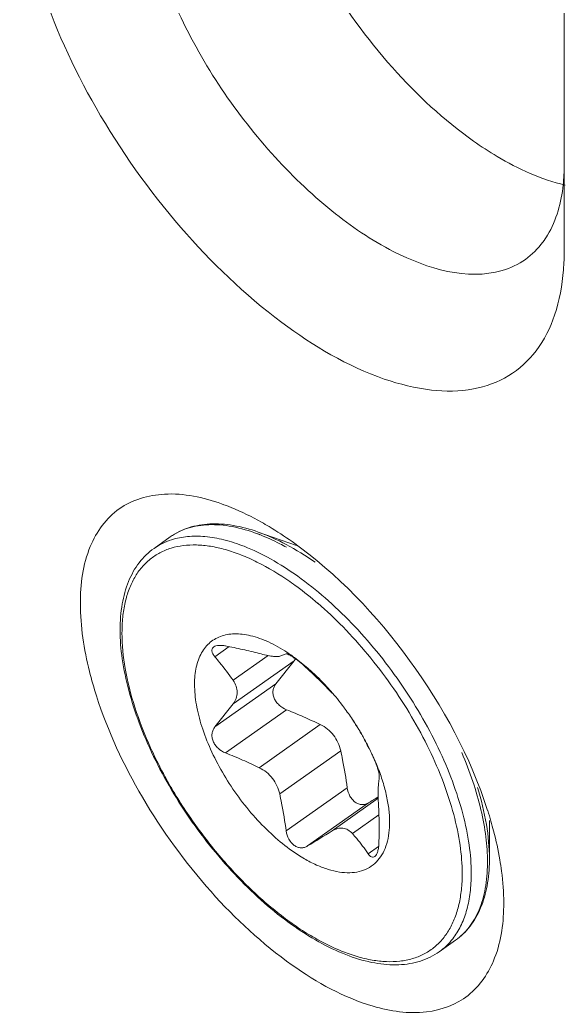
# Model space of a CAD drawing. Header units: millimetres. Extents: x 1177 to 2365, y 93 to 933.
# Drawn here: x 2120.43 to 2127.45, y 639.83 to 652.61 of the extents above; entities that cross this region are included whole.
import ezdxf

# ---------------------------------------------------------------- set-up
doc = ezdxf.new("R2010")
doc.units = ezdxf.units.MM
doc.header["$LTSCALE"] = 0.1
doc.layers.get('0').update_dxf_attribs({"lineweight": 13})

msp = doc.modelspace()

# ---------------------------------------------------------------- linework, layer by layer
for p, q in [((2127.434, 658.985), (2127.434, 649.652)), ((2127.434, 658.985), (2127.434, 649.652)), ((2123.99, 645.854), (2123.5, 646.027)), ((2123.99, 645.854), (2123.5, 646.027)), ((2122.159, 645.816), (2122.368, 645.964)), ((2122.159, 645.816), (2122.368, 645.964)), ((2123.127, 644.553), (2122.942, 644.421)), ((2123.127, 644.553), (2122.942, 644.421)), ((2123.859, 644.461), (2123.775, 644.431)), ((2123.859, 644.461), (2123.775, 644.431)), ((2123.176, 644.12), (2123.627, 644.438)), ((2123.176, 644.12), (2123.627, 644.438)), ((2123.961, 644.372), (2123.176, 643.817)), ((2123.961, 644.372), (2123.176, 643.817)), ((2123.961, 644.372), (2123.727, 644.076)), ((2123.961, 644.372), (2123.727, 644.076)), ((2124.139, 644.274), (2123.966, 644.413)), ((2124.139, 644.274), (2123.966, 644.413)), ((2122.942, 643.521), (2123.727, 644.076)), ((2122.942, 643.521), (2123.727, 644.076)), ((2123.176, 643.817), (2122.942, 643.521)), ((2123.176, 643.817), (2122.942, 643.521)), ((2123.864, 643.741), (2123.079, 643.186)), ((2123.864, 643.741), (2123.079, 643.186)), ((2123.513, 642.996), (2124.297, 643.551)), ((2123.513, 642.996), (2124.297, 643.551)), ((2124.559, 643.214), (2123.775, 642.659)), ((2124.559, 643.214), (2123.775, 642.659)), ((2123.859, 642.184), (2124.644, 642.739)), ((2123.859, 642.184), (2124.644, 642.739)), ((2124.918, 642.545), (2124.134, 641.99)), ((2124.918, 642.545), (2124.134, 641.99)), ((2124.448, 642.183), (2125.043, 642.604)), ((2124.448, 642.183), (2125.043, 642.604)), ((2125.05, 642.39), (2124.71, 642.149)), ((2125.05, 642.39), (2124.71, 642.149)), ((2126.472, 641.824), (2126.472, 642.316)), ((2126.472, 641.824), (2126.472, 642.316)), ((2124.913, 641.889), (2125.047, 641.983)), ((2124.913, 641.889), (2125.047, 641.983)), ((2125.826, 640.63), (2126.035, 640.777)), ((2125.826, 640.63), (2126.035, 640.777))]:
    msp.add_line(p, q)
for centre, radius, start, end in [((2124.253, 649.649), 3.181, 355.4625, 0.0535), ((2124.253, 649.649), 3.181, 355.4625, 0.0535), ((2122.664, 643.791), 2.362, 68.7676, 69.5002), ((2122.664, 643.791), 2.362, 68.7676, 69.5002), ((2120.9, 641.202), 5.158, 44.3372, 49.2634), ((2120.9, 641.202), 5.158, 44.3372, 49.2634), ((2122.649, 642.618), 2.226, 54.7297, 56.7879), ((2122.649, 642.618), 2.226, 54.7297, 56.7879), ((2122.585, 642.528), 2.336, 53.7769, 54.7325), ((2122.585, 642.528), 2.336, 53.7769, 54.7325), ((2123.73, 644.548), 0.29, 322.6689, 328.4954), ((2123.73, 644.548), 0.29, 322.6689, 328.4954), ((2122.271, 642.134), 2.841, 48.1732, 48.9015), ((2122.271, 642.134), 2.841, 48.1732, 48.9015), ((2121.847, 641.714), 3.438, 39.6176, 40.7657), ((2121.847, 641.714), 3.438, 39.6176, 40.7657), ((2121.798, 641.673), 3.502, 37.4549, 39.6145), ((2121.798, 641.673), 3.502, 37.4549, 39.6145), ((2121.782, 641.66), 3.523, 36.7275, 37.4559), ((2121.782, 641.66), 3.523, 36.7275, 37.4559), ((2121.763, 641.647), 3.545, 33.7779, 36.7266), ((2121.763, 641.647), 3.545, 33.7779, 36.7266), ((2121.78, 641.658), 3.525, 32.4194, 33.7796), ((2121.78, 641.658), 3.525, 32.4194, 33.7796), ((2121.837, 641.694), 3.458, 30.0163, 32.4251), ((2121.837, 641.694), 3.458, 30.0163, 32.4251), ((2121.895, 641.727), 3.391, 28.7876, 30.0157), ((2121.895, 641.727), 3.391, 28.7876, 30.0157), ((2121.984, 641.776), 3.29, 26.9429, 28.7942), ((2121.984, 641.776), 3.29, 26.9429, 28.7942), ((2122.059, 641.814), 3.205, 26.1939, 26.941), ((2122.059, 641.814), 3.205, 26.1939, 26.941), ((2122.138, 641.852), 3.118, 24.7155, 26.1987), ((2122.138, 641.852), 3.118, 24.7155, 26.1987), ((2122.279, 641.916), 2.963, 22.3354, 24.7326), ((2122.279, 641.916), 2.963, 22.3354, 24.7326), ((2122.461, 641.991), 2.766, 20.2158, 22.3468), ((2122.461, 641.991), 2.766, 20.2158, 22.3468), ((2122.551, 642.024), 2.671, 19.9022, 20.2096), ((2122.551, 642.024), 2.671, 19.9022, 20.2096), ((2160.067, 585.753), 66.789, 121.62892, 121.75371), ((2160.067, 585.753), 66.789, 121.62892, 121.75371), ((2121.527, 640.87), 5.169, 16.1809, 17.7424), ((2121.527, 640.87), 5.169, 16.1809, 17.7424), ((2151.748, 597.394), 52.453, 121.363, 121.7658), ((2151.748, 597.394), 52.453, 121.363, 121.7658), ((2124.224, 641.783), 2.223, 359.4516, 0.0009), ((2124.224, 641.783), 2.223, 359.4516, 0.0009), ((2124.265, 641.824), 2.206, 359.4516, 0.0009), ((2124.265, 641.824), 2.206, 359.4516, 0.0009), ((2124.026, 641.635), 2.213, 359.1878, 0.002), ((2124.026, 641.635), 2.213, 359.1878, 0.002)]:
    msp.add_arc(centre, radius, start, end)
for points, knots in [([(2123.545, 655.702), (2123.545, 655.299), (2123.728, 654.423), (2124.315, 653.168), (2125.168, 651.992), (2125.885, 651.325), (2126.268, 651.054)], [0, 0, 0, 0, 0.21766, 0.47535, 0.746336, 1, 1, 1, 1]), ([(2123.545, 655.702), (2123.545, 655.299), (2123.728, 654.423), (2124.315, 653.168), (2125.168, 651.992), (2125.885, 651.325), (2126.268, 651.054)], [0, 0, 0, 0, 0.21766, 0.47535, 0.746336, 1, 1, 1, 1]), ([(2127.424, 649.397), (2127.409, 649.201), (2127.343, 648.833), (2127.106, 648.351), (2126.734, 648.008), (2126.252, 647.835), (2125.695, 647.832), (2124.826, 648.05), (2123.687, 648.73), (2122.438, 649.931), (2121.38, 651.424), (2120.657, 653.002), (2120.434, 654.098), (2120.434, 654.602)], [0, 0, 0, 0, 0.050484, 0.09469, 0.135394, 0.17687, 0.223042, 0.276184, 0.404804, 0.557155, 0.718321, 0.870939, 1, 1, 1, 1]), ([(2127.424, 649.397), (2127.409, 649.201), (2127.343, 648.833), (2127.106, 648.351), (2126.734, 648.008), (2126.252, 647.835), (2125.695, 647.832), (2124.826, 648.05), (2123.687, 648.73), (2122.438, 649.931), (2121.38, 651.424), (2120.657, 653.002), (2120.434, 654.098), (2120.434, 654.602)], [0, 0, 0, 0, 0.050484, 0.09469, 0.135394, 0.17687, 0.223042, 0.276184, 0.404804, 0.557155, 0.718321, 0.870939, 1, 1, 1, 1]), ([(2126.637, 649.39), (2126.185, 649.258), (2125.334, 649.516), (2124.4, 650.157), (2123.372, 651.151), (2122.565, 652.375), (2122.089, 653.673), (2121.99, 654.308), (2121.99, 654.602)], [0, 0, 0, 0, 0.186689, 0.312738, 0.454347, 0.748741, 0.883791, 1, 1, 1, 1]), ([(2126.637, 649.39), (2126.185, 649.258), (2125.334, 649.516), (2124.4, 650.157), (2123.372, 651.151), (2122.565, 652.375), (2122.089, 653.673), (2121.99, 654.308), (2121.99, 654.602)], [0, 0, 0, 0, 0.186689, 0.312738, 0.454347, 0.748741, 0.883791, 1, 1, 1, 1]), ([(2126.268, 651.054), (2126.366, 650.984), (2126.731, 650.746), (2127.137, 650.559), (2127.445, 650.489)], [0, 0, 0, 0, 0.276641, 1, 1, 1, 1]), ([(2126.268, 651.054), (2126.366, 650.984), (2126.731, 650.746), (2127.137, 650.559), (2127.445, 650.489)], [0, 0, 0, 0, 0.276641, 1, 1, 1, 1]), ([(2127.434, 650.752), (2127.434, 650.665), (2127.419, 650.353), (2127.336, 650.038), (2127.22, 649.845)], [0, 0, 0, 0, 0.278274, 1, 1, 1, 1]), ([(2127.434, 650.752), (2127.434, 650.665), (2127.419, 650.353), (2127.336, 650.038), (2127.22, 649.845)], [0, 0, 0, 0, 0.278274, 1, 1, 1, 1]), ([(2127.22, 649.845), (2127.201, 649.813), (2127.123, 649.696), (2127.02, 649.594), (2126.935, 649.533)], [0, 0, 0, 0, 0.258086, 1, 1, 1, 1]), ([(2127.22, 649.845), (2127.201, 649.813), (2127.123, 649.696), (2127.02, 649.594), (2126.935, 649.533)], [0, 0, 0, 0, 0.258086, 1, 1, 1, 1]), ([(2121.212, 645.107), (2121.212, 645.355), (2121.267, 645.816), (2121.67, 646.384), (2122.34, 646.574), (2122.793, 646.473), (2123.027, 646.39)], [0, 0, 0, 0, 0.27468, 0.500051, 0.725168, 1, 1, 1, 1]), ([(2121.212, 645.107), (2121.212, 645.355), (2121.267, 645.816), (2121.67, 646.384), (2122.34, 646.574), (2122.793, 646.473), (2123.027, 646.39)], [0, 0, 0, 0, 0.27468, 0.500051, 0.725168, 1, 1, 1, 1]), ([(2123.027, 646.39), (2123.069, 646.375), (2123.245, 646.308), (2123.415, 646.224), (2123.54, 646.154)], [0, 0, 0, 0, 0.238233, 1, 1, 1, 1]), ([(2123.027, 646.39), (2123.069, 646.375), (2123.245, 646.308), (2123.415, 646.224), (2123.54, 646.154)], [0, 0, 0, 0, 0.238233, 1, 1, 1, 1]), ([(2122.368, 645.964), (2122.404, 645.99), (2122.48, 646.035), (2122.647, 646.103), (2122.884, 646.143), (2123.19, 646.12), (2123.395, 646.064), (2123.5, 646.027)], [0, 0, 0, 0, 0.11172, 0.224764, 0.460277, 0.716637, 1, 1, 1, 1]), ([(2122.368, 645.964), (2122.404, 645.99), (2122.48, 646.035), (2122.647, 646.103), (2122.884, 646.143), (2123.19, 646.12), (2123.395, 646.064), (2123.5, 646.027)], [0, 0, 0, 0, 0.11172, 0.224764, 0.460277, 0.716637, 1, 1, 1, 1]), ([(2123.492, 646.004), (2123.385, 646.043), (2123.226, 646.09), (2123.013, 646.12), (2122.866, 646.124), (2122.726, 646.111), (2122.596, 646.08), (2122.475, 646.032), (2122.402, 645.988), (2122.368, 645.964)], [0, 0, 0, 0, 0.290876, 0.424091, 0.549759, 0.66878, 0.782404, 0.892197, 1, 1, 1, 1]), ([(2123.492, 646.004), (2123.385, 646.043), (2123.226, 646.09), (2123.013, 646.12), (2122.866, 646.124), (2122.726, 646.111), (2122.596, 646.08), (2122.475, 646.032), (2122.402, 645.988), (2122.368, 645.964)], [0, 0, 0, 0, 0.290876, 0.424091, 0.549759, 0.66878, 0.782404, 0.892197, 1, 1, 1, 1]), ([(2123.54, 646.154), (2123.573, 646.135), (2123.708, 646.057), (2123.838, 645.972), (2123.934, 645.904)], [0, 0, 0, 0, 0.242797, 1, 1, 1, 1]), ([(2123.54, 646.154), (2123.573, 646.135), (2123.708, 646.057), (2123.838, 645.972), (2123.934, 645.904)], [0, 0, 0, 0, 0.242797, 1, 1, 1, 1]), ([(2123.5, 646.027), (2123.623, 645.983), (2123.876, 645.868), (2124.11, 645.722), (2124.229, 645.639)], [0, 0, 0, 0, 0.474941, 1, 1, 1, 1]), ([(2123.5, 646.027), (2123.623, 645.983), (2123.876, 645.868), (2124.11, 645.722), (2124.229, 645.639)], [0, 0, 0, 0, 0.474941, 1, 1, 1, 1]), ([(2123.862, 645.831), (2123.833, 645.847), (2123.722, 645.906), (2123.607, 645.959), (2123.52, 645.993)], [0, 0, 0, 0, 0.259433, 1, 1, 1, 1]), ([(2123.862, 645.831), (2123.833, 645.847), (2123.722, 645.906), (2123.607, 645.959), (2123.52, 645.993)], [0, 0, 0, 0, 0.259433, 1, 1, 1, 1]), ([(2122.159, 645.816), (2122.193, 645.84), (2122.265, 645.883), (2122.343, 645.915), (2122.383, 645.928)], [0, 0, 0, 0, 0.49553, 1, 1, 1, 1]), ([(2122.159, 645.816), (2122.193, 645.84), (2122.265, 645.883), (2122.343, 645.915), (2122.383, 645.928)], [0, 0, 0, 0, 0.49553, 1, 1, 1, 1]), ([(2122.383, 645.928), (2122.45, 645.949), (2122.593, 645.977), (2122.822, 645.974), (2123.067, 645.93), (2123.232, 645.876), (2123.316, 645.843)], [0, 0, 0, 0, 0.218999, 0.456051, 0.715639, 1, 1, 1, 1]), ([(2122.383, 645.928), (2122.45, 645.949), (2122.593, 645.977), (2122.822, 645.974), (2123.067, 645.93), (2123.232, 645.876), (2123.316, 645.843)], [0, 0, 0, 0, 0.218999, 0.456051, 0.715639, 1, 1, 1, 1]), ([(2123.934, 645.904), (2124.519, 645.49), (2125.529, 644.424), (2126.228, 643.135), (2126.449, 642.445)], [0, 0, 0, 0, 0.497077, 1, 1, 1, 1]), ([(2123.934, 645.904), (2124.519, 645.49), (2125.529, 644.424), (2126.228, 643.135), (2126.449, 642.445)], [0, 0, 0, 0, 0.497077, 1, 1, 1, 1]), ([(2121.722, 644.77), (2121.722, 644.881), (2121.738, 645.093), (2121.818, 645.389), (2121.934, 645.599), (2122.055, 645.734), (2122.123, 645.791), (2122.159, 645.816)], [0, 0, 0, 0, 0.283363, 0.539723, 0.775236, 0.88828, 1, 1, 1, 1]), ([(2121.722, 644.77), (2121.722, 644.881), (2121.738, 645.093), (2121.818, 645.389), (2121.934, 645.599), (2122.055, 645.734), (2122.123, 645.791), (2122.159, 645.816)], [0, 0, 0, 0, 0.283363, 0.539723, 0.775236, 0.88828, 1, 1, 1, 1]), ([(2121.747, 644.729), (2121.747, 644.797), (2121.753, 644.929), (2121.783, 645.119), (2121.834, 645.291), (2121.905, 645.443), (2121.996, 645.574), (2122.106, 645.682), (2122.234, 645.766), (2122.378, 645.825), (2122.537, 645.857), (2122.708, 645.865), (2122.891, 645.846), (2123.083, 645.803), (2123.283, 645.734), (2123.565, 645.608), (2123.771, 645.483), (2123.905, 645.389)], [0, 0, 0, 0, 0.068691, 0.13262, 0.192075, 0.247668, 0.300282, 0.351078, 0.401416, 0.45271, 0.506263, 0.563146, 0.624139, 0.689741, 0.760191, 0.835521, 1, 1, 1, 1]), ([(2121.747, 644.729), (2121.747, 644.797), (2121.753, 644.929), (2121.783, 645.119), (2121.834, 645.291), (2121.905, 645.443), (2121.996, 645.574), (2122.106, 645.682), (2122.234, 645.766), (2122.378, 645.825), (2122.537, 645.857), (2122.708, 645.865), (2122.891, 645.846), (2123.083, 645.803), (2123.283, 645.734), (2123.565, 645.608), (2123.771, 645.483), (2123.905, 645.389)], [0, 0, 0, 0, 0.068691, 0.13262, 0.192075, 0.247668, 0.300282, 0.351078, 0.401416, 0.45271, 0.506263, 0.563146, 0.624139, 0.689741, 0.760191, 0.835521, 1, 1, 1, 1]), ([(2123.316, 645.843), (2123.434, 645.797), (2123.673, 645.681), (2123.896, 645.538), (2124.008, 645.458)], [0, 0, 0, 0, 0.477167, 1, 1, 1, 1]), ([(2123.316, 645.843), (2123.434, 645.797), (2123.673, 645.681), (2123.896, 645.538), (2124.008, 645.458)], [0, 0, 0, 0, 0.477167, 1, 1, 1, 1]), ([(2123.905, 645.389), (2123.936, 645.368), (2124.059, 645.28), (2124.178, 645.185), (2124.265, 645.11)], [0, 0, 0, 0, 0.243457, 1, 1, 1, 1]), ([(2123.905, 645.389), (2123.936, 645.368), (2124.059, 645.28), (2124.178, 645.185), (2124.265, 645.11)], [0, 0, 0, 0, 0.243457, 1, 1, 1, 1]), ([(2124.008, 645.458), (2124.129, 645.371), (2124.369, 645.18), (2124.59, 644.969), (2124.699, 644.856)], [0, 0, 0, 0, 0.486555, 1, 1, 1, 1]), ([(2124.008, 645.458), (2124.129, 645.371), (2124.369, 645.18), (2124.59, 644.969), (2124.699, 644.856)], [0, 0, 0, 0, 0.486555, 1, 1, 1, 1]), ([(2121.419, 643.919), (2121.386, 644.023), (2121.275, 644.41), (2121.212, 644.813), (2121.212, 645.107)], [0, 0, 0, 0, 0.271553, 1, 1, 1, 1]), ([(2121.419, 643.919), (2121.386, 644.023), (2121.275, 644.41), (2121.212, 644.813), (2121.212, 645.107)], [0, 0, 0, 0, 0.271553, 1, 1, 1, 1]), ([(2124.699, 644.856), (2124.811, 644.739), (2125.029, 644.493), (2125.325, 644.099), (2125.59, 643.685), (2125.817, 643.259), (2125.999, 642.832), (2126.134, 642.415), (2126.217, 642.017), (2126.238, 641.758), (2126.238, 641.635)], [0, 0, 0, 0, 0.13373, 0.269667, 0.405332, 0.538258, 0.666097, 0.786739, 0.898442, 1, 1, 1, 1]), ([(2124.699, 644.856), (2124.811, 644.739), (2125.029, 644.493), (2125.325, 644.099), (2125.59, 643.685), (2125.817, 643.259), (2125.999, 642.832), (2126.134, 642.415), (2126.217, 642.017), (2126.238, 641.758), (2126.238, 641.635)], [0, 0, 0, 0, 0.13373, 0.269667, 0.405332, 0.538258, 0.666097, 0.786739, 0.898442, 1, 1, 1, 1]), ([(2125.826, 640.63), (2125.79, 640.604), (2125.712, 640.558), (2125.585, 640.506), (2125.449, 640.474), (2125.252, 640.454), (2124.985, 640.477), (2124.654, 640.572), (2124.31, 640.731), (2123.959, 640.949), (2123.609, 641.221), (2123.269, 641.542), (2122.945, 641.902), (2122.646, 642.294), (2122.379, 642.708), (2122.15, 643.133), (2121.965, 643.561), (2121.829, 643.981), (2121.744, 644.382), (2121.722, 644.645), (2121.722, 644.77)], [0, 0, 0, 0, 0.020397, 0.041045, 0.062241, 0.084226, 0.131243, 0.183331, 0.240923, 0.303859, 0.371524, 0.44298, 0.517062, 0.592464, 0.667813, 0.74174, 0.812946, 0.880281, 0.942827, 1, 1, 1, 1]), ([(2125.826, 640.63), (2125.79, 640.604), (2125.712, 640.558), (2125.585, 640.506), (2125.449, 640.474), (2125.252, 640.454), (2124.985, 640.477), (2124.654, 640.572), (2124.31, 640.731), (2123.959, 640.949), (2123.609, 641.221), (2123.269, 641.542), (2122.945, 641.902), (2122.646, 642.294), (2122.379, 642.708), (2122.15, 643.133), (2121.965, 643.561), (2121.829, 643.981), (2121.744, 644.382), (2121.722, 644.645), (2121.722, 644.77)], [0, 0, 0, 0, 0.020397, 0.041045, 0.062241, 0.084226, 0.131243, 0.183331, 0.240923, 0.303859, 0.371524, 0.44298, 0.517062, 0.592464, 0.667813, 0.74174, 0.812946, 0.880281, 0.942827, 1, 1, 1, 1]), ([(2126.122, 641.635), (2126.122, 641.566), (2126.115, 641.432), (2126.085, 641.241), (2126.033, 641.069), (2125.961, 640.916), (2125.868, 640.784), (2125.757, 640.676), (2125.627, 640.593), (2125.48, 640.536), (2125.319, 640.504), (2125.145, 640.499), (2124.96, 640.52), (2124.766, 640.566), (2124.563, 640.638), (2124.355, 640.734), (2124.143, 640.853), (2123.852, 641.045), (2123.492, 641.338), (2123.085, 641.751), (2122.71, 642.217), (2122.381, 642.719), (2122.11, 643.239), (2121.907, 643.756), (2121.78, 644.251), (2121.747, 644.576), (2121.747, 644.729)], [0, 0, 0, 0, 0.027667, 0.0534, 0.077319, 0.099676, 0.120837, 0.141282, 0.16157, 0.182278, 0.203938, 0.226978, 0.25171, 0.278327, 0.306919, 0.33749, 0.369975, 0.404252, 0.477438, 0.555347, 0.635866, 0.716701, 0.795531, 0.87018, 0.938782, 1, 1, 1, 1]), ([(2126.122, 641.635), (2126.122, 641.566), (2126.115, 641.432), (2126.085, 641.241), (2126.033, 641.069), (2125.961, 640.916), (2125.868, 640.784), (2125.757, 640.676), (2125.627, 640.593), (2125.48, 640.536), (2125.319, 640.504), (2125.145, 640.499), (2124.96, 640.52), (2124.766, 640.566), (2124.563, 640.638), (2124.355, 640.734), (2124.143, 640.853), (2123.852, 641.045), (2123.492, 641.338), (2123.085, 641.751), (2122.71, 642.217), (2122.381, 642.719), (2122.11, 643.239), (2121.907, 643.756), (2121.78, 644.251), (2121.747, 644.576), (2121.747, 644.729)], [0, 0, 0, 0, 0.027667, 0.0534, 0.077319, 0.099676, 0.120837, 0.141282, 0.16157, 0.182278, 0.203938, 0.226978, 0.25171, 0.278327, 0.306919, 0.33749, 0.369975, 0.404252, 0.477438, 0.555347, 0.635866, 0.716701, 0.795531, 0.87018, 0.938782, 1, 1, 1, 1]), ([(2123.868, 644.481), (2123.792, 644.531), (2123.642, 644.616), (2123.445, 644.688), (2123.297, 644.715), (2123.195, 644.72), (2123.1, 644.711), (2123.013, 644.687), (2122.934, 644.649), (2122.864, 644.597), (2122.805, 644.531), (2122.739, 644.423), (2122.699, 644.294), (2122.681, 644.152), (2122.678, 643.987), (2122.705, 643.763), (2122.782, 643.482), (2122.9, 643.189), (2123.056, 642.897), (2123.243, 642.615), (2123.455, 642.353), (2123.685, 642.121), (2123.85, 641.987), (2123.934, 641.927)], [0, 0, 0, 0, 0.064971, 0.122253, 0.148036, 0.172034, 0.194484, 0.215738, 0.236256, 0.256576, 0.27726, 0.298829, 0.346105, 0.372451, 0.400735, 0.463065, 0.53255, 0.607826, 0.687053, 0.768102, 0.848727, 0.926705, 1, 1, 1, 1]), ([(2123.868, 644.481), (2123.792, 644.531), (2123.642, 644.616), (2123.445, 644.688), (2123.297, 644.715), (2123.195, 644.72), (2123.1, 644.711), (2123.013, 644.687), (2122.934, 644.649), (2122.864, 644.597), (2122.805, 644.531), (2122.739, 644.423), (2122.699, 644.294), (2122.681, 644.152), (2122.678, 643.987), (2122.705, 643.763), (2122.782, 643.482), (2122.9, 643.189), (2123.056, 642.897), (2123.243, 642.615), (2123.455, 642.353), (2123.685, 642.121), (2123.85, 641.987), (2123.934, 641.927)], [0, 0, 0, 0, 0.064971, 0.122253, 0.148036, 0.172034, 0.194484, 0.215738, 0.236256, 0.256576, 0.27726, 0.298829, 0.346105, 0.372451, 0.400735, 0.463065, 0.53255, 0.607826, 0.687053, 0.768102, 0.848727, 0.926705, 1, 1, 1, 1]), ([(2124.589, 644.806), (2124.7, 644.692), (2124.916, 644.452), (2125.211, 644.066), (2125.475, 643.658), (2125.701, 643.238), (2125.883, 642.817), (2126.017, 642.405), (2126.101, 642.013), (2126.122, 641.757), (2126.122, 641.635)], [0, 0, 0, 0, 0.133301, 0.269057, 0.404732, 0.537791, 0.665818, 0.786638, 0.898451, 1, 1, 1, 1]), ([(2124.589, 644.806), (2124.7, 644.692), (2124.916, 644.452), (2125.211, 644.066), (2125.475, 643.658), (2125.701, 643.238), (2125.883, 642.817), (2126.017, 642.405), (2126.101, 642.013), (2126.122, 641.757), (2126.122, 641.635)], [0, 0, 0, 0, 0.133301, 0.269057, 0.404732, 0.537791, 0.665818, 0.786638, 0.898451, 1, 1, 1, 1]), ([(2122.928, 644.55), (2122.924, 644.547), (2122.916, 644.54), (2122.907, 644.526), (2122.903, 644.511), (2122.903, 644.494), (2122.908, 644.476), (2122.919, 644.451), (2122.932, 644.433), (2122.942, 644.421)], [0, 0, 0, 0, 0.110855, 0.215586, 0.320689, 0.432235, 0.554543, 0.689895, 1, 1, 1, 1]), ([(2122.928, 644.55), (2122.924, 644.547), (2122.916, 644.54), (2122.907, 644.526), (2122.903, 644.511), (2122.903, 644.494), (2122.908, 644.476), (2122.919, 644.451), (2122.932, 644.433), (2122.942, 644.421)], [0, 0, 0, 0, 0.110855, 0.215586, 0.320689, 0.432235, 0.554543, 0.689895, 1, 1, 1, 1]), ([(2123.079, 644.562), (2123.064, 644.565), (2123.035, 644.569), (2122.993, 644.57), (2122.957, 644.565), (2122.936, 644.556), (2122.928, 644.55)], [0, 0, 0, 0, 0.299606, 0.570155, 0.803995, 1, 1, 1, 1]), ([(2123.079, 644.562), (2123.064, 644.565), (2123.035, 644.569), (2122.993, 644.57), (2122.957, 644.565), (2122.936, 644.556), (2122.928, 644.55)], [0, 0, 0, 0, 0.299606, 0.570155, 0.803995, 1, 1, 1, 1]), ([(2123.513, 644.465), (2123.442, 644.484), (2123.298, 644.518), (2123.152, 644.548), (2123.079, 644.562)], [0, 0, 0, 0, 0.496183, 1, 1, 1, 1]), ([(2123.513, 644.465), (2123.442, 644.484), (2123.298, 644.518), (2123.152, 644.548), (2123.079, 644.562)], [0, 0, 0, 0, 0.496183, 1, 1, 1, 1]), ([(2123.775, 644.431), (2123.77, 644.429), (2123.758, 644.426), (2123.737, 644.425), (2123.711, 644.426), (2123.666, 644.43), (2123.599, 644.443), (2123.543, 644.456), (2123.513, 644.465)], [0, 0, 0, 0, 0.057755, 0.134498, 0.232002, 0.350625, 0.645397, 1, 1, 1, 1]), ([(2123.775, 644.431), (2123.77, 644.429), (2123.758, 644.426), (2123.737, 644.425), (2123.711, 644.426), (2123.666, 644.43), (2123.599, 644.443), (2123.543, 644.456), (2123.513, 644.465)], [0, 0, 0, 0, 0.057755, 0.134498, 0.232002, 0.350625, 0.645397, 1, 1, 1, 1]), ([(2123.963, 644.407), (2123.95, 644.416), (2123.928, 644.431), (2123.9, 644.447), (2123.883, 644.455), (2123.873, 644.459), (2123.865, 644.461), (2123.861, 644.462), (2123.859, 644.461)], [0, 0, 0, 0, 0.385223, 0.686099, 0.800606, 0.890472, 0.956182, 1, 1, 1, 1]), ([(2123.963, 644.407), (2123.95, 644.416), (2123.928, 644.431), (2123.9, 644.447), (2123.883, 644.455), (2123.873, 644.459), (2123.865, 644.461), (2123.861, 644.462), (2123.859, 644.461)], [0, 0, 0, 0, 0.385223, 0.686099, 0.800606, 0.890472, 0.956182, 1, 1, 1, 1]), ([(2122.942, 644.421), (2122.962, 644.398), (2123.044, 644.3), (2123.122, 644.199), (2123.176, 644.12)], [0, 0, 0, 0, 0.247438, 1, 1, 1, 1]), ([(2122.942, 644.421), (2122.962, 644.398), (2123.044, 644.3), (2123.122, 644.199), (2123.176, 644.12)], [0, 0, 0, 0, 0.247438, 1, 1, 1, 1]), ([(2124.134, 644.267), (2124.106, 644.292), (2124.051, 644.34), (2123.992, 644.386), (2123.963, 644.407)], [0, 0, 0, 0, 0.504225, 1, 1, 1, 1]), ([(2124.134, 644.267), (2124.106, 644.292), (2124.051, 644.34), (2123.992, 644.386), (2123.963, 644.407)], [0, 0, 0, 0, 0.504225, 1, 1, 1, 1]), ([(2124.448, 643.954), (2124.423, 643.982), (2124.322, 644.09), (2124.215, 644.192), (2124.134, 644.267)], [0, 0, 0, 0, 0.25181, 1, 1, 1, 1]), ([(2124.448, 643.954), (2124.423, 643.982), (2124.322, 644.09), (2124.215, 644.192), (2124.134, 644.267)], [0, 0, 0, 0, 0.25181, 1, 1, 1, 1]), ([(2124.451, 643.959), (2124.429, 643.985), (2124.338, 644.087), (2124.241, 644.183), (2124.166, 644.251)], [0, 0, 0, 0, 0.254991, 1, 1, 1, 1]), ([(2124.451, 643.959), (2124.429, 643.985), (2124.338, 644.087), (2124.241, 644.183), (2124.166, 644.251)], [0, 0, 0, 0, 0.254991, 1, 1, 1, 1]), ([(2123.176, 644.12), (2123.192, 644.096), (2123.218, 644.047), (2123.234, 643.965), (2123.219, 643.885), (2123.192, 643.838), (2123.176, 643.817)], [0, 0, 0, 0, 0.264079, 0.510377, 0.751355, 1, 1, 1, 1]), ([(2123.176, 644.12), (2123.192, 644.096), (2123.218, 644.047), (2123.234, 643.965), (2123.219, 643.885), (2123.192, 643.838), (2123.176, 643.817)], [0, 0, 0, 0, 0.264079, 0.510377, 0.751355, 1, 1, 1, 1]), ([(2123.727, 644.076), (2123.717, 644.064), (2123.7, 644.037), (2123.687, 643.991), (2123.688, 643.941), (2123.702, 643.89), (2123.729, 643.842), (2123.779, 643.786), (2123.829, 643.755), (2123.864, 643.741)], [0, 0, 0, 0, 0.110057, 0.22212, 0.339197, 0.463156, 0.59368, 0.728683, 1, 1, 1, 1]), ([(2123.727, 644.076), (2123.717, 644.064), (2123.7, 644.037), (2123.687, 643.991), (2123.688, 643.941), (2123.702, 643.89), (2123.729, 643.842), (2123.779, 643.786), (2123.829, 643.755), (2123.864, 643.741)], [0, 0, 0, 0, 0.110057, 0.22212, 0.339197, 0.463156, 0.59368, 0.728683, 1, 1, 1, 1]), ([(2124.976, 639.93), (2124.602, 640.039), (2123.836, 640.465), (2122.836, 641.396), (2121.982, 642.572), (2121.564, 643.465), (2121.419, 643.919)], [0, 0, 0, 0, 0.212309, 0.467711, 0.740553, 1, 1, 1, 1]), ([(2124.976, 639.93), (2124.602, 640.039), (2123.836, 640.465), (2122.836, 641.396), (2121.982, 642.572), (2121.564, 643.465), (2121.419, 643.919)], [0, 0, 0, 0, 0.212309, 0.467711, 0.740553, 1, 1, 1, 1]), ([(2123.864, 643.741), (2123.937, 643.712), (2124.083, 643.651), (2124.227, 643.585), (2124.297, 643.551)], [0, 0, 0, 0, 0.501557, 1, 1, 1, 1]), ([(2123.864, 643.741), (2123.937, 643.712), (2124.083, 643.651), (2124.227, 643.585), (2124.297, 643.551)], [0, 0, 0, 0, 0.501557, 1, 1, 1, 1]), ([(2124.913, 643.265), (2124.898, 643.295), (2124.835, 643.415), (2124.766, 643.533), (2124.71, 643.618)], [0, 0, 0, 0, 0.247844, 1, 1, 1, 1]), ([(2124.913, 643.265), (2124.898, 643.295), (2124.835, 643.415), (2124.766, 643.533), (2124.71, 643.618)], [0, 0, 0, 0, 0.247844, 1, 1, 1, 1]), ([(2122.942, 643.521), (2122.932, 643.509), (2122.915, 643.482), (2122.903, 643.436), (2122.903, 643.386), (2122.917, 643.335), (2122.944, 643.288), (2122.994, 643.231), (2123.044, 643.2), (2123.079, 643.186)], [0, 0, 0, 0, 0.110068, 0.222131, 0.339198, 0.463146, 0.593666, 0.728661, 1, 1, 1, 1]), ([(2122.942, 643.521), (2122.932, 643.509), (2122.915, 643.482), (2122.903, 643.436), (2122.903, 643.386), (2122.917, 643.335), (2122.944, 643.288), (2122.994, 643.231), (2123.044, 643.2), (2123.079, 643.186)], [0, 0, 0, 0, 0.110068, 0.222131, 0.339198, 0.463146, 0.593666, 0.728661, 1, 1, 1, 1]), ([(2124.559, 643.214), (2124.551, 643.25), (2124.528, 643.321), (2124.47, 643.417), (2124.392, 643.496), (2124.33, 643.535), (2124.297, 643.551)], [0, 0, 0, 0, 0.251581, 0.503216, 0.753149, 1, 1, 1, 1]), ([(2124.559, 643.214), (2124.551, 643.25), (2124.528, 643.321), (2124.47, 643.417), (2124.392, 643.496), (2124.33, 643.535), (2124.297, 643.551)], [0, 0, 0, 0, 0.251581, 0.503216, 0.753149, 1, 1, 1, 1]), ([(2123.079, 643.186), (2123.153, 643.157), (2123.299, 643.096), (2123.442, 643.031), (2123.513, 642.996)], [0, 0, 0, 0, 0.501559, 1, 1, 1, 1]), ([(2123.079, 643.186), (2123.153, 643.157), (2123.299, 643.096), (2123.442, 643.031), (2123.513, 642.996)], [0, 0, 0, 0, 0.501559, 1, 1, 1, 1]), ([(2124.559, 643.214), (2124.568, 643.175), (2124.601, 643.018), (2124.627, 642.859), (2124.644, 642.739)], [0, 0, 0, 0, 0.249654, 1, 1, 1, 1]), ([(2124.559, 643.214), (2124.568, 643.175), (2124.601, 643.018), (2124.627, 642.859), (2124.644, 642.739)], [0, 0, 0, 0, 0.249654, 1, 1, 1, 1]), ([(2125.051, 642.93), (2125.05, 642.937), (2125.046, 642.954), (2125.037, 642.983), (2125.024, 643.022), (2125.006, 643.068), (2124.984, 643.118), (2124.954, 643.185), (2124.93, 643.234), (2124.913, 643.265)], [0, 0, 0, 0, 0.05513, 0.14163, 0.257024, 0.395661, 0.548948, 0.706818, 1, 1, 1, 1]), ([(2125.051, 642.93), (2125.05, 642.937), (2125.046, 642.954), (2125.037, 642.983), (2125.024, 643.022), (2125.006, 643.068), (2124.984, 643.118), (2124.954, 643.185), (2124.93, 643.234), (2124.913, 643.265)], [0, 0, 0, 0, 0.05513, 0.14163, 0.257024, 0.395661, 0.548948, 0.706818, 1, 1, 1, 1]), ([(2126.448, 641.783), (2126.448, 641.891), (2126.431, 642.116), (2126.367, 642.463), (2126.262, 642.826), (2126.169, 643.069), (2126.116, 643.192)], [0, 0, 0, 0, 0.222271, 0.464435, 0.724579, 1, 1, 1, 1]), ([(2126.448, 641.783), (2126.448, 641.891), (2126.431, 642.116), (2126.367, 642.463), (2126.262, 642.826), (2126.169, 643.069), (2126.116, 643.192)], [0, 0, 0, 0, 0.222271, 0.464435, 0.724579, 1, 1, 1, 1]), ([(2123.513, 642.996), (2123.545, 642.98), (2123.607, 642.941), (2123.686, 642.862), (2123.743, 642.766), (2123.766, 642.695), (2123.775, 642.659)], [0, 0, 0, 0, 0.246851, 0.496784, 0.748419, 1, 1, 1, 1]), ([(2123.513, 642.996), (2123.545, 642.98), (2123.607, 642.941), (2123.686, 642.862), (2123.743, 642.766), (2123.766, 642.695), (2123.775, 642.659)], [0, 0, 0, 0, 0.246851, 0.496784, 0.748419, 1, 1, 1, 1]), ([(2123.934, 641.927), (2123.985, 641.891), (2124.087, 641.825), (2124.242, 641.744), (2124.393, 641.686), (2124.537, 641.652), (2124.672, 641.642), (2124.796, 641.656), (2124.906, 641.696), (2125.001, 641.762), (2125.078, 641.85), (2125.135, 641.96), (2125.173, 642.089), (2125.19, 642.234), (2125.188, 642.394), (2125.165, 642.566), (2125.124, 642.748), (2125.084, 642.871), (2125.062, 642.933)], [0, 0, 0, 0, 0.078767, 0.152119, 0.219599, 0.281185, 0.337226, 0.388594, 0.436757, 0.483697, 0.531628, 0.582577, 0.638071, 0.699044, 0.765901, 0.838622, 0.916853, 1, 1, 1, 1]), ([(2123.934, 641.927), (2123.985, 641.891), (2124.087, 641.825), (2124.242, 641.744), (2124.393, 641.686), (2124.537, 641.652), (2124.672, 641.642), (2124.796, 641.656), (2124.906, 641.696), (2125.001, 641.762), (2125.078, 641.85), (2125.135, 641.96), (2125.173, 642.089), (2125.19, 642.234), (2125.188, 642.394), (2125.165, 642.566), (2125.124, 642.748), (2125.084, 642.871), (2125.062, 642.933)], [0, 0, 0, 0, 0.078767, 0.152119, 0.219599, 0.281185, 0.337226, 0.388594, 0.436757, 0.483697, 0.531628, 0.582577, 0.638071, 0.699044, 0.765901, 0.838622, 0.916853, 1, 1, 1, 1]), ([(2125.047, 642.797), (2125.05, 642.82), (2125.055, 642.865), (2125.053, 642.909), (2125.051, 642.93)], [0, 0, 0, 0, 0.528672, 1, 1, 1, 1]), ([(2125.047, 642.797), (2125.05, 642.82), (2125.055, 642.865), (2125.053, 642.909), (2125.051, 642.93)], [0, 0, 0, 0, 0.528672, 1, 1, 1, 1]), ([(2125.047, 642.494), (2125.045, 642.528), (2125.042, 642.591), (2125.041, 642.676), (2125.042, 642.737), (2125.044, 642.775), (2125.046, 642.79), (2125.047, 642.797)], [0, 0, 0, 0, 0.333984, 0.623167, 0.848236, 0.933364, 1, 1, 1, 1]), ([(2125.047, 642.494), (2125.045, 642.528), (2125.042, 642.591), (2125.041, 642.676), (2125.042, 642.737), (2125.044, 642.775), (2125.046, 642.79), (2125.047, 642.797)], [0, 0, 0, 0, 0.333984, 0.623167, 0.848236, 0.933364, 1, 1, 1, 1]), ([(2124.644, 642.739), (2124.649, 642.702), (2124.666, 642.647), (2124.707, 642.586), (2124.745, 642.551), (2124.788, 642.528), (2124.834, 642.519), (2124.879, 642.525), (2124.906, 642.537), (2124.918, 642.545)], [0, 0, 0, 0, 0.283045, 0.419024, 0.547303, 0.666884, 0.779448, 0.888986, 1, 1, 1, 1]), ([(2124.644, 642.739), (2124.649, 642.702), (2124.666, 642.647), (2124.707, 642.586), (2124.745, 642.551), (2124.788, 642.528), (2124.834, 642.519), (2124.879, 642.525), (2124.906, 642.537), (2124.918, 642.545)], [0, 0, 0, 0, 0.283045, 0.419024, 0.547303, 0.666884, 0.779448, 0.888986, 1, 1, 1, 1]), ([(2126.319, 642.744), (2126.367, 642.587), (2126.441, 642.283), (2126.472, 641.971), (2126.472, 641.824)], [0, 0, 0, 0, 0.527321, 1, 1, 1, 1]), ([(2126.319, 642.744), (2126.367, 642.587), (2126.441, 642.283), (2126.472, 641.971), (2126.472, 641.824)], [0, 0, 0, 0, 0.527321, 1, 1, 1, 1]), ([(2123.775, 642.659), (2123.783, 642.62), (2123.816, 642.463), (2123.842, 642.304), (2123.859, 642.184)], [0, 0, 0, 0, 0.249653, 1, 1, 1, 1]), ([(2123.775, 642.659), (2123.783, 642.62), (2123.816, 642.463), (2123.842, 642.304), (2123.859, 642.184)], [0, 0, 0, 0, 0.249653, 1, 1, 1, 1]), ([(2125.051, 642.03), (2125.053, 642.108), (2125.055, 642.262), (2125.051, 642.417), (2125.047, 642.494)], [0, 0, 0, 0, 0.502301, 1, 1, 1, 1]), ([(2125.051, 642.03), (2125.053, 642.108), (2125.055, 642.262), (2125.051, 642.417), (2125.047, 642.494)], [0, 0, 0, 0, 0.502301, 1, 1, 1, 1]), ([(2126.49, 642.31), (2126.503, 642.268), (2126.548, 642.104), (2126.585, 641.937), (2126.606, 641.812)], [0, 0, 0, 0, 0.257736, 1, 1, 1, 1]), ([(2126.49, 642.31), (2126.503, 642.268), (2126.548, 642.104), (2126.585, 641.937), (2126.606, 641.812)], [0, 0, 0, 0, 0.257736, 1, 1, 1, 1]), ([(2123.859, 642.184), (2123.864, 642.147), (2123.886, 642.076), (2123.934, 642.017), (2123.963, 641.997)], [0, 0, 0, 0, 0.518725, 1, 1, 1, 1]), ([(2123.859, 642.184), (2123.864, 642.147), (2123.886, 642.076), (2123.934, 642.017), (2123.963, 641.997)], [0, 0, 0, 0, 0.518725, 1, 1, 1, 1]), ([(2124.448, 642.183), (2124.47, 642.196), (2124.505, 642.212), (2124.553, 642.22), (2124.588, 642.22), (2124.622, 642.212), (2124.665, 642.192), (2124.693, 642.167), (2124.71, 642.149)], [0, 0, 0, 0, 0.264541, 0.388072, 0.507557, 0.625723, 0.745648, 1, 1, 1, 1]), ([(2124.448, 642.183), (2124.47, 642.196), (2124.505, 642.212), (2124.553, 642.22), (2124.588, 642.22), (2124.622, 642.212), (2124.665, 642.192), (2124.693, 642.167), (2124.71, 642.149)], [0, 0, 0, 0, 0.264541, 0.388072, 0.507557, 0.625723, 0.745648, 1, 1, 1, 1]), ([(2124.71, 642.149), (2124.729, 642.128), (2124.801, 642.045), (2124.867, 641.957), (2124.913, 641.889)], [0, 0, 0, 0, 0.254205, 1, 1, 1, 1]), ([(2124.71, 642.149), (2124.729, 642.128), (2124.801, 642.045), (2124.867, 641.957), (2124.913, 641.889)], [0, 0, 0, 0, 0.254205, 1, 1, 1, 1]), ([(2124.998, 641.854), (2125.007, 641.861), (2125.018, 641.875), (2125.029, 641.898), (2125.039, 641.929), (2125.048, 641.973), (2125.05, 642.01), (2125.051, 642.03)], [0, 0, 0, 0, 0.176362, 0.285047, 0.407169, 0.686463, 1, 1, 1, 1]), ([(2124.998, 641.854), (2125.007, 641.861), (2125.018, 641.875), (2125.029, 641.898), (2125.039, 641.929), (2125.048, 641.973), (2125.05, 642.01), (2125.051, 642.03)], [0, 0, 0, 0, 0.176362, 0.285047, 0.407169, 0.686463, 1, 1, 1, 1]), ([(2123.963, 641.997), (2123.976, 641.988), (2124.003, 641.973), (2124.049, 641.964), (2124.094, 641.97), (2124.121, 641.982), (2124.134, 641.99)], [0, 0, 0, 0, 0.264096, 0.512756, 0.754722, 1, 1, 1, 1]), ([(2123.963, 641.997), (2123.976, 641.988), (2124.003, 641.973), (2124.049, 641.964), (2124.094, 641.97), (2124.121, 641.982), (2124.134, 641.99)], [0, 0, 0, 0, 0.264096, 0.512756, 0.754722, 1, 1, 1, 1]), ([(2124.913, 641.889), (2124.919, 641.88), (2124.932, 641.865), (2124.954, 641.849), (2124.977, 641.844), (2124.992, 641.85), (2124.998, 641.854)], [0, 0, 0, 0, 0.312381, 0.568964, 0.78457, 1, 1, 1, 1]), ([(2124.913, 641.889), (2124.919, 641.88), (2124.932, 641.865), (2124.954, 641.849), (2124.977, 641.844), (2124.992, 641.85), (2124.998, 641.854)], [0, 0, 0, 0, 0.312381, 0.568964, 0.78457, 1, 1, 1, 1]), ([(2126.472, 641.802), (2126.471, 641.694), (2126.454, 641.486), (2126.373, 641.196), (2126.257, 640.991), (2126.138, 640.858), (2126.071, 640.802), (2126.035, 640.777)], [0, 0, 0, 0, 0.282662, 0.538821, 0.774638, 0.88796, 1, 1, 1, 1]), ([(2126.472, 641.802), (2126.471, 641.694), (2126.454, 641.486), (2126.373, 641.196), (2126.257, 640.991), (2126.138, 640.858), (2126.071, 640.802), (2126.035, 640.777)], [0, 0, 0, 0, 0.282662, 0.538821, 0.774638, 0.88796, 1, 1, 1, 1]), ([(2126.606, 641.812), (2126.614, 641.764), (2126.642, 641.58), (2126.656, 641.394), (2126.656, 641.257)], [0, 0, 0, 0, 0.262389, 1, 1, 1, 1]), ([(2126.606, 641.812), (2126.614, 641.764), (2126.642, 641.58), (2126.656, 641.394), (2126.656, 641.257)], [0, 0, 0, 0, 0.262389, 1, 1, 1, 1]), ([(2126.035, 640.777), (2126.068, 640.801), (2126.131, 640.853), (2126.213, 640.945), (2126.284, 641.051), (2126.364, 641.214), (2126.43, 641.453), (2126.446, 641.655), (2126.447, 641.761)], [0, 0, 0, 0, 0.108913, 0.21967, 0.333984, 0.453325, 0.711256, 1, 1, 1, 1]), ([(2126.035, 640.777), (2126.068, 640.801), (2126.131, 640.853), (2126.213, 640.945), (2126.284, 641.051), (2126.364, 641.214), (2126.43, 641.453), (2126.446, 641.655), (2126.447, 641.761)], [0, 0, 0, 0, 0.108913, 0.21967, 0.333984, 0.453325, 0.711256, 1, 1, 1, 1]), ([(2126.238, 641.603), (2126.237, 641.523), (2126.226, 641.37), (2126.182, 641.152), (2126.109, 640.96), (2126.039, 640.847), (2126.001, 640.797)], [0, 0, 0, 0, 0.281124, 0.539691, 0.777896, 1, 1, 1, 1]), ([(2126.238, 641.603), (2126.237, 641.523), (2126.226, 641.37), (2126.182, 641.152), (2126.109, 640.96), (2126.039, 640.847), (2126.001, 640.797)], [0, 0, 0, 0, 0.281124, 0.539691, 0.777896, 1, 1, 1, 1]), ([(2126.656, 641.257), (2126.656, 641.018), (2126.604, 640.575), (2126.242, 640.021), (2125.626, 639.797), (2125.196, 639.865), (2124.976, 639.93)], [0, 0, 0, 0, 0.278457, 0.507903, 0.732137, 1, 1, 1, 1]), ([(2126.656, 641.257), (2126.656, 641.018), (2126.604, 640.575), (2126.242, 640.021), (2125.626, 639.797), (2125.196, 639.865), (2124.976, 639.93)], [0, 0, 0, 0, 0.278457, 0.507903, 0.732137, 1, 1, 1, 1]), ([(2126.001, 640.797), (2125.976, 640.765), (2125.922, 640.704), (2125.859, 640.653), (2125.826, 640.63)], [0, 0, 0, 0, 0.504181, 1, 1, 1, 1]), ([(2126.001, 640.797), (2125.976, 640.765), (2125.922, 640.704), (2125.859, 640.653), (2125.826, 640.63)], [0, 0, 0, 0, 0.504181, 1, 1, 1, 1])]:
    msp.add_open_spline(points, degree=3, knots=knots)
msp.add_open_spline([(2126.935, 649.533), (2126.845, 649.47), (2126.743, 649.421), (2126.637, 649.39)], degree=3)
msp.add_open_spline([(2126.935, 649.533), (2126.845, 649.47), (2126.743, 649.421), (2126.637, 649.39)], degree=3)

doc.saveas('drawing.dxf')
